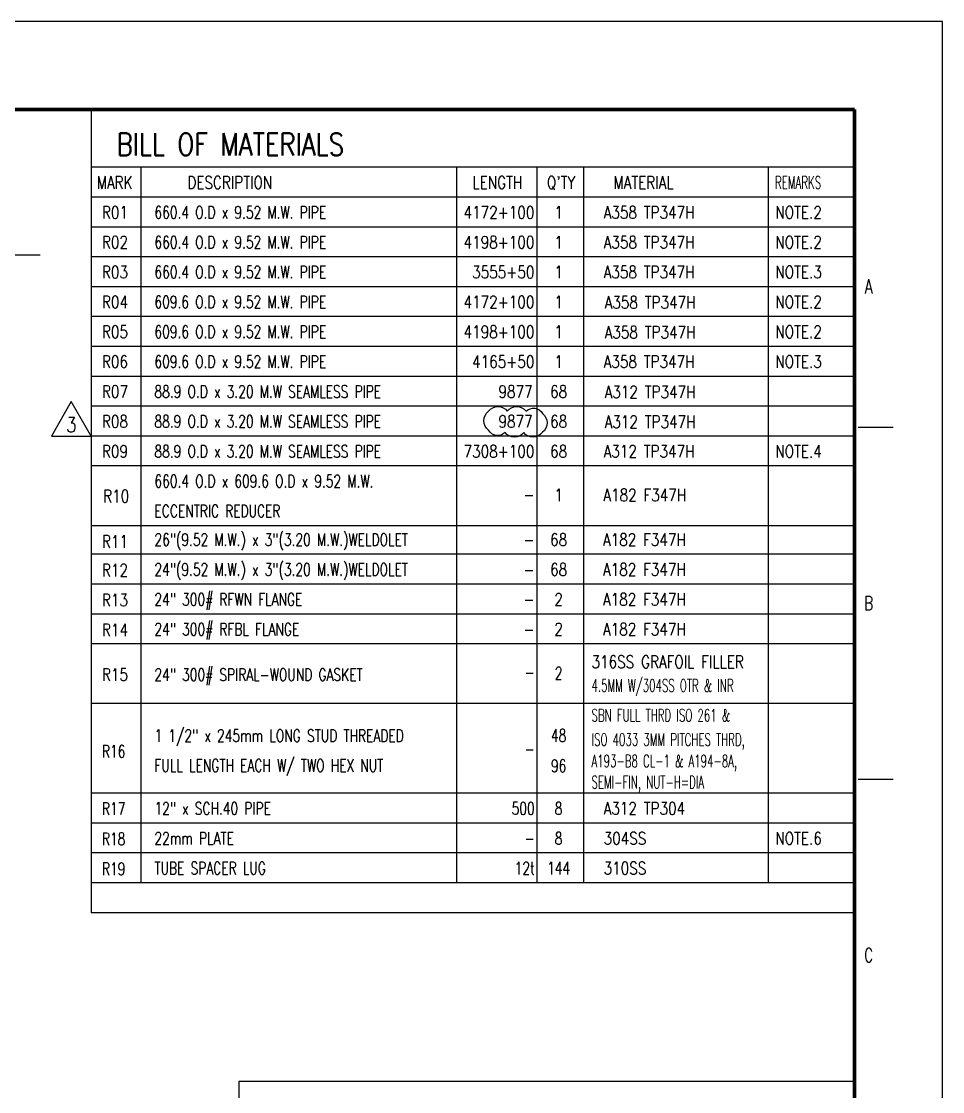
# Model space of a CAD drawing. Header units: millimetres. Extents: x 0 to 91981, y -132907 to 77676.
# Drawn here: x 40950 to 52051, y 64776 to 77676 of the extents above; entities that cross this region are included whole.
import ezdxf
from ezdxf.enums import TextEntityAlignment as Align

# ---------------------------------------------------------------- set-up
doc = ezdxf.new("R2010")
doc.units = ezdxf.units.MM
doc.header["$LTSCALE"] = 60
for name, color, linetype in [('CON-C', 4, 'Continuous'), ('CON-G', 3, 'Continuous'), ('CON-W', 7, 'Continuous'), ('Dim-W', 7, 'Continuous'), ('rev-2', 2, 'Continuous'), ('rev-3', 2, 'Continuous'), ('TXT-Y', 2, 'Continuous')]:
    doc.layers.add(name, color=color, linetype=linetype)
doc.styles.add('ROMANS', font='ROMANS.shx', dxfattribs={"width": 0.8})
doc.styles.add('SIMPLEX', font='simplex.shx', dxfattribs={"width": 0.8})
doc.dimstyles.new('DIM60', dxfattribs={"dimscale": 60, "dimtxt": 2.5, "dimasz": 2.5, "dimexe": 1, "dimexo": 1, "dimgap": 1, "dimtad": 1, "dimdsep": 46, "dimtxsty": 'SIMPLEX', "dimcen": 0, "dimclrd": 256, "dimclre": 256, "dimclrt": 2, "dimadec": 1, "dimazin": 2, "dimtfac": 1, "dimtix": 1, "dimtmove": 2, "dimatfit": 2, "dimfxl": 1, "dimarcsym": 1})

# ---------------------------------------------------------------- blocks, each defined once
blk = doc.blocks.new('revmark')
at = {"layer": 'rev-2'}
blk.add_lwpolyline([(0, 0), (-4, -6.93), (4, -6.93)], close=True, dxfattribs=at)
at = {"layer": 'rev-2', "style": 'SIMPLEX', "width": 0.8}
blk.add_attdef('REVMARK', text='', height=3, dxfattribs=at).set_placement((0, -4.62), align=Align.MIDDLE_CENTER)
blk = doc.blocks.new('TITLE')
at = {"color": 7}
for p, q in [((841, 594.85), (0, 594.85)), ((841, 0), (841, 594.85)), ((824.02, 513.34), (831.1, 513.34)), ((824.02, 442.6), (831.1, 442.6))]:
    blk.add_line(p, q, dxfattribs=at)
at = {"color": 7, "const_width": 0.707}
for points in [[(823.32, 577.17), (27.94, 577.17)], [(823.32, 17.33), (823.32, 577.17)]]:
    blk.add_lwpolyline(points, dxfattribs=at)
at = {"color": 7, "style": 'ROMANS', "width": 0.7}
for s, p in [('A', (826.15, 541.63)), ('B', (826.15, 477.97)), ('C', (826.15, 407.24))]:
    blk.add_text(s, height=2.83, dxfattribs=at).set_placement(p, align=Align.MIDDLE)

msp = doc.modelspace()

# ---------------------------------------------------------------- linework, layer by layer
at = {"layer": 'CON-C'}
for p, q in [((41791.74826, 76615.04305), (41791.74826, 66930.91839)), ((50990.43494, 75917.52888), (41791.74826, 75917.52888)), ((50990.43494, 66930.91839), (41791.74826, 66930.91839)), ((43571.65679, 64897.11623), (43571.65679, 55809.31135)), ((50990.43494, 64897.11623), (43571.65679, 64897.11623))]:
    msp.add_line(p, q, dxfattribs=at)
at = {"layer": 'CON-G'}
msp.add_line((50990.43494, 75557.52888), (41791.74826, 75557.52888), dxfattribs=at)
at = {"layer": 'CON-W'}
for p, q in [((50990.43494, 75197.52888), (41791.74826, 75197.52888)), ((50990.43494, 74837.52888), (41791.74826, 74837.52888)), ((50990.43494, 74477.52888), (41791.74826, 74477.52888)), ((50990.43494, 74117.52888), (41791.74826, 74117.52888)), ((50990.43494, 73757.52888), (41791.74826, 73757.52888)), ((50990.43494, 73397.52888), (41791.74826, 73397.52888)), ((50990.43494, 73037.52888), (41791.74826, 73037.52888)), ((50990.43494, 72677.52888), (41791.74826, 72677.52888)), ((50990.43494, 72317.52888), (41791.74826, 72317.52888)), ((50990.43494, 71597.52888), (41791.74826, 71597.52888)), ((50990.43494, 71252.5684), (41791.74826, 71252.5684)), ((50990.43494, 70892.5684), (41791.74826, 70892.5684)), ((50990.43494, 70532.5684), (41791.74826, 70532.5684)), ((50990.43494, 70172.5684), (41791.74826, 70172.5684)), ((50990.43494, 69452.5684), (41791.74826, 69452.5684)), ((50990.43494, 68372.5684), (41791.74826, 68372.5684)), ((50990.43494, 68012.5684), (41791.74826, 68012.5684)), ((50990.43494, 68012.5684), (41791.74826, 68012.5684)), ((50990.43494, 67652.5684), (41791.74826, 67652.5684)), ((50990.43494, 67292.5684), (41791.74826, 67292.5684))]:
    msp.add_line(p, q, dxfattribs=at)
at = {"layer": 'rev-3'}
msp.add_lwpolyline([(46581.18494, 72976.0508, -0.52056705), (46806.18494, 72976.0508, -0.52056705), (47031.18494, 72976.0508, -0.52056705), (47228.55492, 72948.42078, -0.52056705), (47228.55492, 72723.42078, -0.52056705), (47004.75064, 72722.22505, -0.52056705), (46779.75064, 72722.22505, -0.52056705), (46581.18494, 72748.65935, -0.52056705)], format="xyb", close=True, dxfattribs=at)
at = {"layer": 'TXT-Y'}
for p, q in [((42391.74826, 67292.5684), (42391.74826, 75917.52888)), ((46197.48721, 67292.5684), (46197.48721, 75917.52888)), ((47166.24645, 67292.5684), (47166.24645, 75917.52888)), ((47729.78103, 67292.5684), (47729.78103, 75917.52888)), ((49954.44229, 67292.5684), (49954.44229, 75917.52888))]:
    msp.add_line(p, q, dxfattribs=at)

# ---------------------------------------------------------------- block references
at = {"linetype": 'ByBlock', "xscale": 59.9999999939999, "yscale": 59.9999999939999, "zscale": 59.9999999939999}
msp.add_blockref('TITLE', (1591.41048, 41984.79921), dxfattribs=at)
at = {"layer": 'rev-3'}
ref = msp.add_blockref('revmark', (41551.74837, 73093.22088), dxfattribs=dict(at, xscale=60, yscale=60, zscale=60))
ref.add_attrib('REVMARK', '3', dxfattribs={"height": 180, "style": 'SIMPLEX', "width": 0.8}).set_placement((41551.74837, 72816.09288), align=Align.MIDDLE_CENTER)

# ---------------------------------------------------------------- texts
at = {"layer": 'CON-C', "style": 'SIMPLEX', "width": 0.8}
msp.add_text('BILL OF MATERIALS', height=270, dxfattribs=at).set_placement((42098.54036, 76059.46772))
at = {"layer": 'TXT-Y', "style": 'SIMPLEX'}
for s, width, p in [('MARK', 0.8, (41857.40792, 75659.05706)), ('DESCRIPTION', 0.8, (42950.15239, 75659.05706)), ('LENGTH', 0.8, (46385.45099, 75659.05706)), ("Q'TY", 0.8, (47283.41544, 75659.05706)), ('MATERIAL', 0.8, (48084.78711, 75659.05706)), ('REMARKS', 0.6, (50032.438, 75659.05706)), ('R01', 0.8, (41921.27571, 75299.05706)), ('660.4 O.D x 9.52 M.W. PIPE', 0.72, (42553.82229, 75299.05706)), ('A358 TP347H', 0.8, (47967.20788, 75299.05706)), ('NOTE.2', 0.8, (50035.644, 75299.05706)), ('R02', 0.8, (41921.27571, 74939.05706)), ('660.4 O.D x 9.52 M.W. PIPE', 0.72, (42553.82229, 74939.05706)), ('A358 TP347H', 0.8, (47967.20788, 74939.05706)), ('NOTE.2', 0.8, (50035.644, 74939.05706)), ('R03', 0.8, (41921.27571, 74579.05706)), ('660.4 O.D x 9.52 M.W. PIPE', 0.72, (42553.82229, 74579.05706)), ('A358 TP347H', 0.8, (47967.20788, 74579.05706)), ('NOTE.3', 0.8, (50035.644, 74579.05706)), ('R04', 0.8, (41921.27571, 74219.05706)), ('609.6 O.D x 9.52 M.W. PIPE', 0.72, (42553.82229, 74219.05706)), ('A358 TP347H', 0.8, (47978.54758, 74213.85112)), ('NOTE.2', 0.8, (50035.644, 74219.05706)), ('R05', 0.8, (41921.27571, 73859.05706)), ('609.6 O.D x 9.52 M.W. PIPE', 0.72, (42553.82229, 73859.05706)), ('A358 TP347H', 0.8, (47978.54758, 73853.85112)), ('NOTE.2', 0.8, (50035.644, 73859.05706)), ('R06', 0.8, (41921.27571, 73499.05706)), ('609.6 O.D x 9.52 M.W. PIPE', 0.72, (42553.82229, 73499.05706)), ('A358 TP347H', 0.8, (47967.20788, 73499.05706)), ('NOTE.3', 0.8, (50035.644, 73499.05706)), ('R07', 0.8, (41921.27571, 73139.05706)), ('88.9 O.D x 3.20 M.W SEAMLESS PIPE', 0.72, (42553.82229, 73139.05706)), ('A312 TP347H', 0.8, (47978.54758, 73133.85112)), ('R08', 0.8, (41921.27571, 72779.05706)), ('88.9 O.D x 3.20 M.W SEAMLESS PIPE', 0.72, (42553.82229, 72779.05706)), ('A312 TP347H', 0.8, (47978.54758, 72773.85112)), ('R09', 0.8, (41921.27571, 72419.05706)), ('88.9 O.D x 3.20 M.W SEAMLESS PIPE', 0.72, (42553.82229, 72419.05706)), ('A312 TP347H', 0.8, (47967.20788, 72419.05706)), ('NOTE.4', 0.8, (50035.644, 72419.05706)), ('660.4 O.D x 609.6 O.D x 9.52 M.W.', 0.72, (42553.82229, 72059.05706)), ('R10', 0.8, (41936.23485, 71878.63845)), ('A182 F347H', 0.8, (47963.77236, 71891.76361)), ('ECCENTRIC REDUCER', 0.72, (42553.82229, 71699.05706)), ('R11', 0.8, (41921.27571, 71331.07745)), ('26"(9.52 M.W.) x 3"(3.20 M.W.)WELDOLET', 0.72, (42553.82229, 71354.09659)), ('A182 F347H', 0.8, (47959.39918, 71354.09659)), ('R12', 0.8, (41921.27571, 70986.11697)), ('24"(9.52 M.W.) x 3"(3.20 M.W.)WELDOLET', 0.72, (42553.82229, 70994.09659)), ('A182 F347H', 0.8, (47959.39918, 70994.09659)), ('R13', 0.8, (41921.27571, 70626.11697)), ('24" 300# RFWN FLANGE', 0.72, (42553.82229, 70634.09659)), ('A182 F347H', 0.8, (47959.39918, 70634.09659)), ('24" 300# RFBL FLANGE', 0.72, (42553.82229, 70274.09659)), ('R14', 0.8, (41921.27571, 70266.11697)), ('A182 F347H', 0.8, (47959.39918, 70274.09659)), ('316SS GRAFOIL FILLER', 0.8, (47820.74131, 69880.79445)), ('R15', 0.8, (41921.27571, 69727.2551)), ('24" 300# SPIRAL-WOUND GASKET', 0.72, (42553.82229, 69726.85309)), ('4.5MM W/304SS OTR & INR', 0.6, (47820.74131, 69595.5439)), ('SBN FULL THRD ISO 261 &', 0.6, (47820.66321, 69237.12983)), ('1 1/2" x 245mm LONG STUD THREADED', 0.72, (42553.82229, 68991.20132)), ('ISO 4033 3MM PITCHES THRD,', 0.6, (47820.66321, 68943.67215)), ('R16', 0.72, (41921.27571, 68801.49478)), ('FULL LENGTH EACH W/ TWO HEX NUT', 0.72, (42553.82229, 68631.20132)), ('A193-B8 CL-1 & A194-8A,', 0.6, (47820.66321, 68685.5779)), ('SEMI-FIN, NUT-H=DIA', 0.6, (47820.66321, 68430.97333)), ('R17', 0.72, (41921.27571, 68110.8139)), ('12" x SCH.40 PIPE', 0.72, (42553.82229, 68114.09659)), ('A312 TP304', 0.8, (47966.82849, 68114.09659)), ('R18', 0.72, (41921.27571, 67746.11697)), ('22mm PLATE', 0.72, (42553.82229, 67754.09659)), ('304SS', 0.8, (47966.82849, 67754.09659)), ('NOTE.6', 0.8, (50035.644, 67754.09659)), ('R19', 0.72, (41921.27571, 67386.11697)), ('TUBE SPACER LUG', 0.72, (42553.82229, 67394.09659)), ('310SS', 0.8, (47966.82849, 67394.09659))]:
    msp.add_text(s, height=150, dxfattribs=dict(at, width=width)).set_placement(p)
for s, width, p in [('4172+100', 0.8, (47132.61154, 75299.05706)), ('4198+100', 0.8, (47132.61154, 74939.05706)), ('3555+50', 0.8, (47132.61154, 74579.05706)), ('4172+100', 0.8, (47132.61154, 74219.05706)), ('4198+100', 0.8, (47132.61154, 73859.05706)), ('4165+50', 0.8, (47132.61154, 73499.05706)), ('9877', 0.8, (47110.82576, 73139.05706)), ('9877', 0.8, (47110.82576, 72779.05706)), ('7308+100', 0.8, (47132.61154, 72419.05706)), ('-', 0.8, (47135.62069, 71898.0374)), ('-', 0.8, (47135.62069, 71354.09659)), ('-', 0.8, (47135.62069, 70994.09659)), ('-', 0.8, (47135.62069, 70634.09659)), ('-', 0.8, (47135.62069, 70274.09659)), ('-', 0.72, (47135.62069, 69754.44139)), ('-', 0.72, (47135.62069, 68829.94005)), ('500', 0.72, (47135.62069, 68114.09659)), ('-', 0.72, (47135.62069, 67754.09659)), ('12t', 0.72, (47135.62069, 67394.09659))]:
    msp.add_text(s, height=150, dxfattribs=dict(at, width=width)).set_placement(p, align=Align.RIGHT)
for s, width, p in [('1', 0.8, (47424.44947, 75299.05706)), ('1', 0.8, (47424.44947, 74939.05706)), ('1', 0.8, (47424.44947, 74579.05706)), ('1', 0.8, (47424.44947, 74219.05706)), ('1', 0.8, (47424.44947, 73859.05706)), ('1', 0.8, (47424.44947, 73499.05706)), ('68', 0.8, (47424.44947, 73139.05706)), ('68', 0.8, (47424.44947, 72779.05706)), ('68', 0.8, (47424.44947, 72419.05706)), ('1', 0.8, (47424.44947, 71891.99342)), ('68', 0.8, (47424.44947, 71354.09659)), ('68', 0.8, (47424.44947, 70994.09659)), ('2', 0.8, (47424.44947, 70634.09659)), ('2', 0.8, (47424.44947, 70274.09659)), ('2', 0.72, (47424.44947, 69744.26959)), ('48', 0.72, (47424.44947, 68993.6367)), ('96', 0.72, (47424.44947, 68627.64215)), ('8', 0.72, (47424.44947, 68114.09659)), ('8', 0.72, (47424.44947, 67754.09659)), ('144', 0.72, (47424.44947, 67394.09659))]:
    msp.add_text(s, height=150, dxfattribs=dict(at, width=width)).set_placement(p, align=Align.CENTER)

# ---------------------------------------------------------------- leaders
at = {"layer": 'Dim-W'}
msp.add_leader([(38297.31247, 74024.8525), (39368.16246, 74861.85253), (41175.33358, 74861.85253)], dimstyle='DIM60', override={"dimtad": 0}, dxfattribs=at)

doc.saveas('drawing.dxf')
